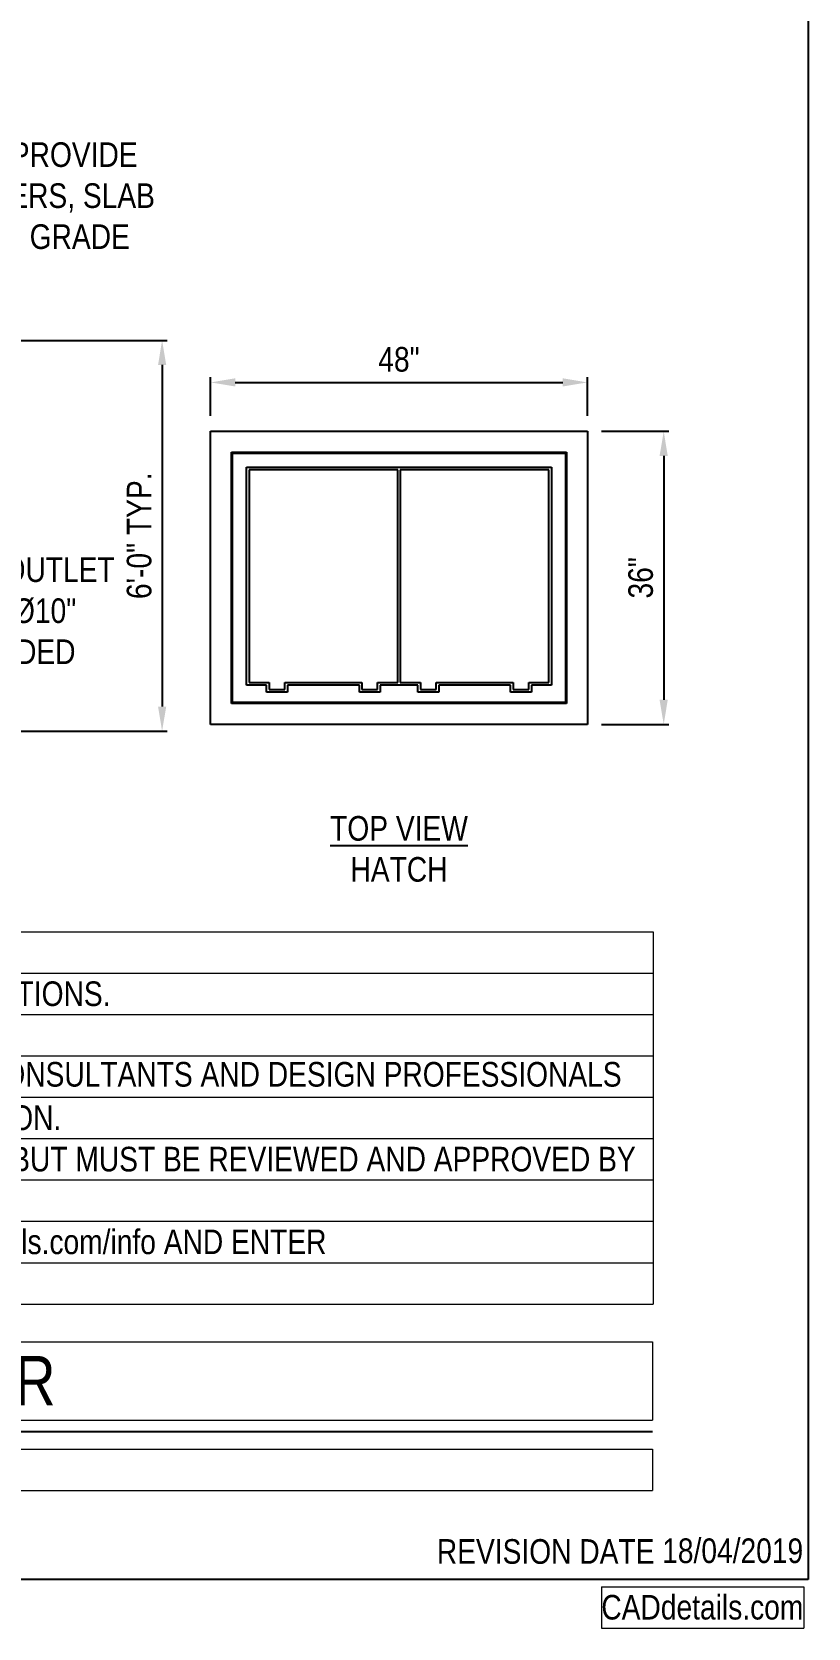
# Model space of a CAD drawing. Extents: x -7 to 216, y -5 to 280.
# Drawn here: x 140.9 to 216, y -4.7 to 149.7 of the extents above; entities that cross this region are included whole.
import ezdxf
from ezdxf import colors
from ezdxf.entities.mleader import LeaderData, LeaderLine
from ezdxf.math import Vec2, Vec3

# ---------------------------------------------------------------- set-up
doc = ezdxf.new("R2010")
doc.units = 0
doc.header["$LTSCALE"] = 10
doc.header["$MEASUREMENT"] = 0
doc.header["$PDMODE"] = 35
doc.layers.get('0').update_dxf_attribs({"linetype": 'CONTINUOUS'})
doc.layers.get('Defpoints').update_dxf_attribs({"linetype": 'CONTINUOUS'})
for name, color, linetype in [('2628-LOGO$0$CADdetails-7-VERYFINE', 7, 'CONTINUOUS'), ('2628-LOGO$0$CADdetails-FRAME', 7, 'CONTINUOUS'), ('CADdetails-1-FINE', 1, 'CONTINUOUS'), ('CADdetails-2-FINELIGHT', 2, 'CONTINUOUS'), ('CADdetails-7-VERYFINE', 7, 'CONTINUOUS'), ('CADdetails-9-EXTRAFINE', 9, 'CONTINUOUS')]:
    doc.layers.add(name, color=color, linetype=linetype)
doc.styles.add('2628-LOGO$0$CADdetails-DIMENSIONS', font='ARIALN.TTF', dxfattribs={"height": 2.38})
doc.styles.add('2628-LOGO$0$CADdetails-NOTES', font='ARIALN.TTF', dxfattribs={"height": 2.38})
doc.styles.add('CADdetails-DETAILTITLE', font='ARIALN.TTF', dxfattribs={"height": 4.77})
doc.styles.add('CADdetails-DIMENSIONS', font='ARIALN.TTF', dxfattribs={"height": 2.38})
doc.styles.add('CADdetails-NOTES', font='ARIALN.TTF', dxfattribs={"height": 2.38})
doc.dimstyles.new('CADdetails-DIM', dxfattribs={"dimtxt": 2.38, "dimasz": 2.38, "dimexe": 0.5, "dimexo": 1.5, "dimgap": 1, "dimtad": 1, "dimzin": 0, "dimdsep": 46, "dimtxsty": 'CADdetails-DIMENSIONS', "dimcen": 1, "dimclrd": 256, "dimclre": 256, "dimclrt": 256, "dimadec": 0, "dimazin": 0, "dimtfac": 1, "dimtofl": 0, "dimtmove": 0, "dimatfit": 3, "dimfxl": 1, "dimtolj": 1, "dimtzin": 0, "dimarcsym": 0})
doc.dimstyles.new('CADdetails-LEADER', dxfattribs={"dimtxt": 2.38, "dimasz": 2.38, "dimexe": 0.5, "dimexo": 1.5, "dimgap": 1, "dimtad": 1, "dimzin": 0, "dimdsep": 46, "dimtxsty": 'CADdetails-DIMENSIONS', "dimcen": 1, "dimclrd": 256, "dimclre": 256, "dimclrt": 256, "dimadec": 0, "dimazin": 0, "dimtfac": 1, "dimtofl": 0, "dimtmove": 0, "dimatfit": 3, "dimfxl": 1, "dimtolj": 1, "dimtzin": 0, "dimarcsym": 0})

# ---------------------------------------------------------------- blocks, each defined once
blk = doc.blocks.new('*T47')
at = {"layer": 'Defpoints', "color": 8, "linetype": 'ByBlock', "lineweight": 0, "transparency": 16777216}
for p, q in [((0, 0), (184.71, 0)), ((0, 0), (0, -36)), ((184.71, 0), (184.71, -36)), ((0, -4), (184.71, -4)), ((0, -8), (184.71, -8)), ((0, -12), (184.71, -12)), ((0, -16), (184.71, -16)), ((0, -20), (184.71, -20)), ((0, -24), (184.71, -24)), ((0, -28), (184.71, -28)), ((0, -32), (184.71, -32)), ((0, -36), (184.71, -36))]:
    blk.add_line(p, q, dxfattribs=at)
at = {"layer": '2628-LOGO$0$CADdetails-FRAME', "transparency": 16777216, "char_height": 2.38, "width": 184.5948, "attachment_point": 4, "style": '2628-LOGO$0$CADdetails-NOTES'}
for s, insert in [('NOTES:', (0.06, -2)), ("1.   INSTALLATION TO BE COMPLETED IN ACCORDANCE WITH MANUFACTURER'S SPECIFICATIONS.", (0.06, -6)), ('2.   DO NOT SCALE DRAWING.', (0.06, -10)), ('3.   THIS DRAWING IS INTENDED FOR USE BY ARCHITECTS, ENGINEERS, CONTRACTORS, CONSULTANTS AND DESIGN PROFESSIONALS', (0.06, -14)), ('      FOR PLANNING PURPOSES ONLY.  THIS DRAWING MAY NOT BE USED FOR CONSTRUCTION.', (0.06, -18)), ('4.   ALL INFORMATION CONTAINED HEREIN WAS CURRENT AT THE TIME OF DEVELOPMENT BUT MUST BE REVIEWED AND APPROVED BY', (0.06, -22)), ('      THE PRODUCT MANUFACTURER TO BE CONSIDERED ACCURATE.', (0.06, -26)), ("5.   CONTRACTOR'S NOTE: FOR PRODUCT AND COMPANY INFORMATION VISIT www.CADdetails.com/info AND ENTER", (0.06, -30)), ('      REFERENCE NUMBER', (0.06, -34))]:
    blk.add_mtext(s, dxfattribs=dict(at, insert=insert))
blk = doc.blocks.new('*T48')
at = {"layer": 'Defpoints', "color": 8, "linetype": 'ByBlock', "lineweight": 0, "transparency": 16777216}
for p, q in [((0, 0), (19.6, 0)), ((0, 0), (0, -4)), ((19.6, 0), (19.6, -4)), ((0, -4), (19.6, -4))]:
    blk.add_line(p, q, dxfattribs=at)
at = {"layer": '2628-LOGO$0$CADdetails-7-VERYFINE', "transparency": 16777216, "insert": (19.54, -2), "char_height": 2.38, "width": 19.4793, "attachment_point": 6, "style": '2628-LOGO$0$CADdetails-NOTES'}
blk.add_mtext('CADdetails.com', dxfattribs=at)
blk = doc.blocks.new('2628-LOGO')
at = {"layer": '2628-LOGO$0$CADdetails-FRAME'}
for p, q in [((216, 280), (216, 0)), ((216, 0), (0, 0))]:
    blk.add_line(p, q, dxfattribs=at)
for name, p in [('*T47', (16.3, 62.65)), ('*T48', (196, -0.69))]:
    blk.add_blockref(name, p)
at = {"layer": '2628-LOGO$0$CADdetails-7-VERYFINE', "char_height": 2.38, "attachment_point": 1}
for s, width, gutter_width, insert, style in [('REVISION DATE', 24.5006, 11.9, (180.08, 3.91), '2628-LOGO$0$CADdetails-NOTES'), ('18/04/2019', 13.6761, 23.85, (201.88, 3.98), '2628-LOGO$0$CADdetails-DIMENSIONS')]:
    blk.add_mtext_dynamic_manual_height_columns(s, width=width, gutter_width=gutter_width, heights=[0], dxfattribs=dict(at, insert=insert, style=style))
blk = doc.blocks.new('*T33')
at = {"layer": 'Defpoints', "color": 8, "linetype": 'ByBlock', "lineweight": 0, "transparency": 16777216}
for p, q in [((0, 0), (165.2, 0)), ((0, 0), (0, -4)), ((165.2, 0), (165.2, -4)), ((0, -4), (165.2, -4))]:
    blk.add_line(p, q, dxfattribs=at)
at = {"layer": 'CADdetails-1-FINE', "transparency": 16777216, "insert": (0.06, -2), "char_height": 2.38, "width": 165.0809, "attachment_point": 4, "style": 'CADdetails-NOTES'}
blk.add_mtext('VORTCLAREX MODEL VCL60-2 STANDARD DETAIL', dxfattribs=at)
blk = doc.blocks.new('*T34')
at = {"layer": 'Defpoints', "color": 8, "linetype": 'ByBlock', "lineweight": 0, "transparency": 16777216}
for p, q in [((0, 0), (165.65, 0)), ((0, 0), (0, -7.56)), ((165.65, 0), (165.65, -7.56)), ((0, -7.56), (165.65, -7.56))]:
    blk.add_line(p, q, dxfattribs=at)
at = {"layer": 'CADdetails-2-FINELIGHT', "transparency": 16777216, "insert": (0.06, -3.78), "char_height": 4.77, "width": 165.5323, "attachment_point": 4, "style": 'CADdetails-DETAILTITLE'}
blk.add_mtext('VORTCLAREX® OIL/WATER SEPARATOR', dxfattribs=at)
blk = doc.blocks.new('*D39')
at = {"layer": 'CADdetails-7-VERYFINE', "lineweight": -2, "transparency": 16777216}
for p, q in [((116.69, 119.86), (153.99, 119.86)), ((153.49, 117.48), (153.49, 84.44)), ((117.22, 82.06), (153.99, 82.06))]:
    blk.add_line(p, q, dxfattribs=at)
at = {"layer": 'CADdetails-7-VERYFINE', "transparency": 16777216}
for points in [[(153.1, 117.48), (153.89, 117.48), (153.49, 119.86)], [(153.1, 84.44), (153.89, 84.44), (153.49, 82.06)]]:
    blk.add_solid(points, dxfattribs=at)
at = {"layer": 'Defpoints', "color": 0, "transparency": 16777216}
for p in [(115.19, 119.86), (115.72, 82.06), (153.49, 82.06)]:
    blk.add_point(p, dxfattribs=at)
at = {"layer": 'CADdetails-7-VERYFINE', "transparency": 16777216, "insert": (151.28, 100.96), "char_height": 2.38, "attachment_point": 5, "rotation": 90, "style": 'CADdetails-DIMENSIONS'}
blk.add_mtext('\\A1;6\'-0" TYP.', dxfattribs=at)
blk = doc.blocks.new('*D43')
at = {"layer": 'CADdetails-7-VERYFINE', "lineweight": -2, "transparency": 16777216}
for p, q in [((158.19, 112.56), (158.19, 116.29)), ((160.57, 115.79), (192.26, 115.79)), ((194.64, 112.56), (194.64, 116.29))]:
    blk.add_line(p, q, dxfattribs=at)
at = {"layer": 'CADdetails-7-VERYFINE', "transparency": 16777216}
for points in [[(160.57, 116.19), (160.57, 115.4), (158.19, 115.79)], [(192.26, 116.19), (192.26, 115.4), (194.64, 115.79)]]:
    blk.add_solid(points, dxfattribs=at)
at = {"layer": 'Defpoints', "color": 0, "transparency": 16777216}
for p in [(194.64, 115.79), (158.19, 111.06), (194.64, 111.06)]:
    blk.add_point(p, dxfattribs=at)
at = {"layer": 'CADdetails-7-VERYFINE', "transparency": 16777216, "insert": (176.41, 118.01), "char_height": 2.38, "attachment_point": 5, "style": 'CADdetails-DIMENSIONS'}
blk.add_mtext('\\A1;48"', dxfattribs=at)
blk = doc.blocks.new('*D44')
at = {"layer": 'CADdetails-7-VERYFINE', "lineweight": -2, "transparency": 16777216}
for p, q in [((196.01, 111.06), (202.53, 111.06)), ((202.03, 108.68), (202.03, 85.09)), ((196.01, 82.71), (202.53, 82.71))]:
    blk.add_line(p, q, dxfattribs=at)
at = {"layer": 'CADdetails-7-VERYFINE', "transparency": 16777216}
for points in [[(201.63, 108.68), (202.42, 108.68), (202.03, 111.06)], [(201.63, 85.09), (202.42, 85.09), (202.03, 82.71)]]:
    blk.add_solid(points, dxfattribs=at)
at = {"layer": 'Defpoints', "color": 0, "transparency": 16777216}
for p in [(194.51, 111.06), (194.51, 82.71), (202.03, 82.71)]:
    blk.add_point(p, dxfattribs=at)
at = {"layer": 'CADdetails-7-VERYFINE', "transparency": 16777216, "insert": (199.81, 96.89), "char_height": 2.38, "attachment_point": 5, "rotation": 90, "style": 'CADdetails-DIMENSIONS'}
blk.add_mtext('\\A1;36"', dxfattribs=at)

msp = doc.modelspace()

# ---------------------------------------------------------------- linework, layer by layer
at = {"layer": 'CADdetails-2-FINELIGHT'}
msp.add_line((16.299, 14.322), (200.936, 14.322), dxfattribs=at)
at = {"layer": 'CADdetails-9-EXTRAFINE'}
for p, q in [((158.189, 82.714), (158.189, 111.064)), ((158.189, 111.064), (194.639, 111.064)), ((194.639, 111.064), (194.639, 82.714)), ((160.214, 84.739), (160.214, 109.039)), ((160.214, 109.039), (192.614, 109.039)), ((160.299, 84.824), (160.299, 108.955)), ((160.299, 108.955), (192.53, 108.955)), ((192.53, 108.955), (192.53, 84.824)), ((192.614, 109.039), (192.614, 84.739)), ((161.649, 107.605), (191.18, 107.605)), ((161.649, 86.511), (161.649, 107.605)), ((176.288, 107.352), (161.902, 107.352)), ((161.902, 107.352), (161.902, 86.764)), ((176.288, 86.764), (176.288, 107.352)), ((190.927, 107.352), (176.541, 107.352)), ((176.541, 107.352), (176.541, 86.764)), ((190.927, 86.764), (190.927, 107.352)), ((191.18, 107.605), (191.18, 86.511)), ((163.589, 86.511), (161.649, 86.511)), ((161.902, 86.764), (163.842, 86.764)), ((163.589, 85.836), (163.589, 86.511)), ((163.842, 86.764), (163.842, 86.089)), ((165.361, 86.089), (165.361, 86.764)), ((165.361, 86.764), (172.829, 86.764)), ((165.614, 86.511), (165.614, 85.836)), ((172.576, 86.511), (165.614, 86.511)), ((172.576, 85.836), (172.576, 86.511)), ((172.829, 86.764), (172.829, 86.089)), ((174.347, 86.089), (174.347, 86.764)), ((174.347, 86.764), (176.288, 86.764)), ((174.601, 86.511), (174.601, 85.836)), ((178.229, 86.511), (174.601, 86.511)), ((176.541, 86.764), (178.482, 86.764)), ((178.229, 85.836), (178.229, 86.511)), ((178.482, 86.764), (178.482, 86.09)), ((180.001, 86.09), (180.001, 86.764)), ((180.001, 86.764), (187.467, 86.764)), ((180.254, 86.511), (180.254, 85.836)), ((187.214, 86.511), (180.254, 86.511)), ((187.214, 85.836), (187.214, 86.511)), ((187.467, 86.764), (187.467, 86.089)), ((188.986, 86.089), (188.986, 86.764)), ((188.986, 86.764), (190.927, 86.764)), ((189.239, 86.511), (189.239, 85.836)), ((191.18, 86.511), (189.239, 86.511)), ((165.614, 85.836), (163.589, 85.836)), ((163.842, 86.089), (165.361, 86.089)), ((174.601, 85.836), (172.576, 85.836)), ((172.829, 86.089), (174.347, 86.089)), ((180.254, 85.836), (178.229, 85.836)), ((178.482, 86.09), (180.001, 86.09)), ((189.239, 85.836), (187.214, 85.836)), ((187.467, 86.089), (188.986, 86.089)), ((192.614, 84.739), (160.214, 84.739)), ((192.53, 84.824), (160.299, 84.824)), ((194.639, 82.714), (158.189, 82.714))]:
    msp.add_line(p, q, dxfattribs=at)

# ---------------------------------------------------------------- block references
for name, p in [('*T34', (35.283, 22.987)), ('*T33', (35.735, 12.622))]:
    msp.add_blockref(name, p)
at = {"layer": 'CADdetails-7-VERYFINE'}
msp.add_blockref('2628-LOGO', (0, 0), dxfattribs=at)

# ---------------------------------------------------------------- texts
at = {"layer": 'CADdetails-2-FINELIGHT', "insert": (176.414, 73.85), "char_height": 2.38, "attachment_point": 2, "style": 'CADdetails-NOTES'}
msp.add_mtext_dynamic_manual_height_columns('{\\LTOP VIEW\\P}HATCH', width=62.25396, gutter_width=3.516, heights=[0], dxfattribs=at)

# ---------------------------------------------------------------- dimensions: what is measured, and where the dimension line sits
at = {"layer": 'CADdetails-7-VERYFINE'}
dim = msp.add_linear_dim(base=(153.492, 82.062), p1=(115.191, 119.862), p2=(115.716, 82.062), angle=90, text='6\'-0" TYP.', dimstyle='CADdetails-LEADER', dxfattribs=at)
dim.commit()
dim.dimension.update_dxf_attribs({"geometry": '*D39', "text_midpoint": (153.492, 100.962), "dimtype": 160})
dim = msp.add_linear_dim(base=(194.639, 115.793), p1=(158.189, 111.064), p2=(194.639, 111.064), text='48"', dimstyle='CADdetails-DIM', dxfattribs=at)
dim.commit()
dim.dimension.update_dxf_attribs({"geometry": '*D43', "text_midpoint": (176.414, 118.008)})
dim = msp.add_linear_dim(base=(202.027, 82.714), p1=(194.505, 111.064), p2=(194.505, 82.714), angle=90, text='36"', dimstyle='CADdetails-DIM', dxfattribs=at)
dim.commit()
dim.dimension.update_dxf_attribs({"geometry": '*D44', "text_midpoint": (199.811, 96.889)})

# ---------------------------------------------------------------- leaders
ml = msp.add_multileader_mtext('Standard', dxfattribs=at)
ml.set_content('CONTRACTOR TO PROVIDE\\PGRADE RINGS/RISERS, SLAB \\PTO MEET FINISHED GRADE', color=256, style='CADdetails-DIMENSIONS')
ml.set_leader_properties()
ml.build(insert=Vec2(0, 0))
ml.multileader.update_dxf_attribs({"dogleg_length": 2, "arrow_head_size": 2.38})
ctx = ml.context
ctx.base_point, ctx.char_height, ctx.arrow_head_size, ctx.landing_gap_size, ctx.plane_origin = Vec3(112.821, 137.805), 2.38, 2.38, 1.5, Vec3(99.989, 128.591)
notes = []
notes.append((ctx, [(0, (1, 1, 0), (110.821, 137.805), (1, 0), 2, [(1, [(99.966, 127.737), (101.016, 132.987)], 0, [])])]))
ctx.mtext.insert, ctx.mtext.flow_direction = Vec3(114.321, 139.015), 5
ml = msp.add_multileader_mtext('Standard', dxfattribs=at)
ml.set_content('PROVIDED OUTLET\\PPIPE STUB (Ø10"\\PRECOMMENDED\\PMAX)', color=256, style='CADdetails-DIMENSIONS')
ml.set_leader_properties()
ml.build(insert=Vec2(0, 0))
ml.multileader.update_dxf_attribs({"dogleg_length": 2, "arrow_head_size": 2.38})
ctx = ml.context
ctx.base_point, ctx.char_height, ctx.arrow_head_size, ctx.landing_gap_size, ctx.plane_origin = Vec3(121.657, 97.329), 2.38, 2.38, 1.5, Vec3(121.058, 103.555)
notes.append((ctx, [(0, (1, 1, 0), (119.657, 97.329), (1, 0), 2, [(0, [(119.657, 103.587)], 0, [])])]))
ctx.mtext.insert, ctx.mtext.flow_direction = Vec3(123.157, 98.869), 5
for ctx, leaders in notes:
    for number, flags, end, landing, length, lines in leaders:
        leader = LeaderData()
        leader.index, (leader.has_last_leader_line, leader.has_dogleg_vector, leader.attachment_direction) = number, flags
        leader.last_leader_point, leader.dogleg_vector, leader.dogleg_length = Vec3(end), Vec3(landing), length
        for number, points, colour, breaks in lines:
            line = LeaderLine()
            line.index, line.vertices, line.color, line.breaks = number, Vec3.list(points), colors.encode_raw_color(colour), breaks
            leader.lines.append(line)
        ctx.leaders.append(leader)

doc.saveas('drawing.dxf')
